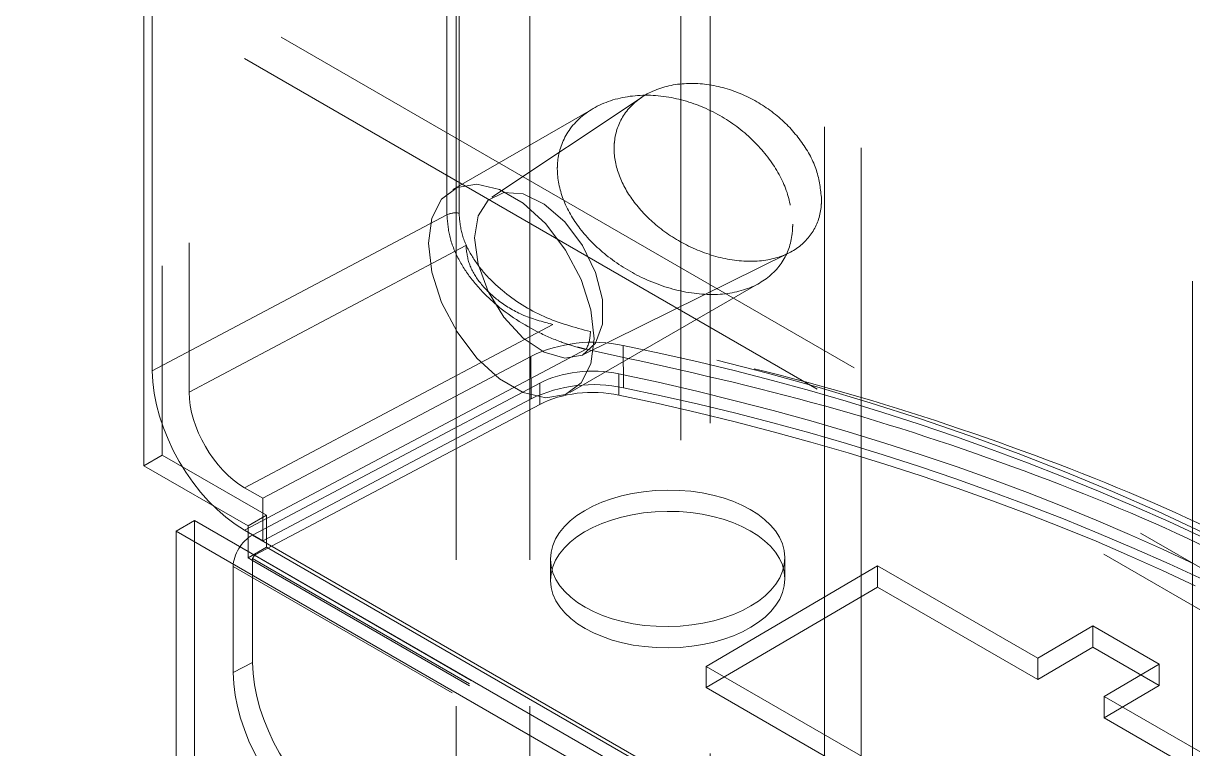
# Model space of a CAD drawing. Header units: millimetres. Extents: x 108 to 5832, y 144 to 4056.
# Drawn here: x 4090.59 to 4135.49, y 3292.12 to 3319.98 of the extents above; entities that cross this region are included whole.
import ezdxf

# ---------------------------------------------------------------- set-up
doc = ezdxf.new("R2010")
doc.units = ezdxf.units.MM
doc.header["$LTSCALE"] = 20
doc.linetypes.add('HIDDEN', pattern=[1.905, 1.27, -0.635])

msp = doc.modelspace()

# ---------------------------------------------------------------- linework, layer by layer
at = {"color": 1, "linetype": 'HIDDEN', "lineweight": 18}
for p, q in [((4107.208, 3185.074), (4107.208, 3707.66)), ((4110.036, 3185.074), (4110.036, 3707.66)), ((4135.492, 3170.379), (4135.492, 3692.965)), ((4135.492, 3168.746), (4135.492, 3691.332)), ((4107.208, 3154.05), (4107.208, 3676.637)), ((4110.036, 3154.05), (4110.036, 3676.637)), ((4116.966, 3114.129), (4116.966, 3623.651)), ((4115.834, 3113.476), (4115.834, 3597.364)), ((4095.54, 3306.635), (4095.54, 3426.674)), ((4096.956, 3425.852), (4096.956, 3305.818)), ((4095.921, 3424.96), (4095.921, 3303.395)), ((4095.214, 3302.987), (4095.214, 3424.552)), ((4107.583, 3421.984), (4107.583, 3311.443)), ((4121.35, 3354.11), (4121.35, 3272.456)), ((4122.764, 3353.293), (4122.764, 3271.639)), ((4106.855, 3312.625), (4106.855, 3335.307)), ((4107.32, 3312.689), (4107.32, 3335.371)), ((4320.471, 3192.461), (4092.005, 3324.352)), ((4319.057, 3191.644), (4090.591, 3323.535)), ((4114.348, 3317.148), (4108.576, 3313.303)), ((4112.481, 3316.714), (4107.079, 3313.596)), ((4095.54, 3306.635), (4106.855, 3312.625)), ((4096.956, 3305.818), (4107.583, 3311.443)), ((4112.073, 3307.245), (4119.968, 3311.15)), ((4111.579, 3305.802), (4118.87, 3310.011)), ((4099.08, 3302.144), (4110.925, 3308.414)), ((4099.079, 3300.511), (4112.205, 3307.46)), ((4113.63, 3307.604), (4113.642, 3305.978)), ((4099.783, 3301.738), (4110.078, 3307.188)), ((4110.078, 3307.188), (4110.091, 3305.562)), ((4099.386, 3300.32), (4110.419, 3306.16)), ((4110.419, 3305.344), (4110.419, 3306.16)), ((4113.463, 3306.517), (4113.463, 3305.7)), ((4110.419, 3305.344), (4099.466, 3299.546)), ((4110.091, 3305.562), (4099.782, 3300.105)), ((4095.214, 3302.987), (4095.921, 3303.395)), ((4095.921, 3303.395), (4099.924, 3301.085)), ((4099.217, 3300.676), (4095.214, 3302.987)), ((4099.08, 3302.144), (4099.783, 3301.738)), ((4099.783, 3301.738), (4099.782, 3300.105)), ((4096.46, 3300.472), (4097.167, 3300.88)), ((4097.167, 3300.88), (4273.943, 3198.829)), ((4097.167, 3300.88), (4097.167, 3290.938)), ((4099.217, 3300.676), (4099.924, 3301.085)), ((4099.924, 3301.085), (4099.924, 3299.86)), ((4096.46, 3300.472), (4273.236, 3198.421)), ((4096.46, 3290.53), (4096.46, 3300.472)), ((4099.782, 3300.105), (4099.079, 3300.511)), ((4099.217, 3299.452), (4099.217, 3300.676)), ((4099.386, 3300.32), (4272.702, 3200.267)), ((4099.217, 3299.452), (4099.924, 3299.86)), ((4099.924, 3299.86), (4273.59, 3199.605)), ((4099.392, 3299.35), (4099.217, 3299.452)), ((4099.466, 3299.546), (4099.392, 3299.426)), ((4272.708, 3199.373), (4099.392, 3299.426)), ((4099.392, 3299.426), (4099.392, 3299.35)), ((4099.392, 3299.35), (4099.392, 3295.431)), ((4272.708, 3199.298), (4099.392, 3299.35)), ((4272.774, 3199.497), (4099.466, 3299.546)), ((4110.832, 3299.408), (4110.832, 3298.592)), ((4119.832, 3298.637), (4119.832, 3299.453)), ((4272.038, 3199.024), (4098.648, 3299.12)), ((4098.648, 3295.044), (4098.648, 3299.12)), ((4116.817, 3295.279), (4123.393, 3299.142)), ((4123.393, 3299.142), (4129.545, 3295.591)), ((4123.393, 3298.325), (4123.393, 3299.142)), ((4123.393, 3298.325), (4116.817, 3294.463)), ((4129.545, 3294.774), (4123.393, 3298.325)), ((4129.545, 3295.591), (4131.66, 3296.833)), ((4131.66, 3296.833), (4134.206, 3295.363)), ((4131.666, 3296.02), (4131.66, 3296.833)), ((4131.666, 3296.02), (4129.545, 3294.774)), ((4134.212, 3294.55), (4131.666, 3296.02)), ((4098.648, 3295.044), (4099.392, 3295.431)), ((4129.545, 3294.774), (4129.545, 3295.591)), ((4134.206, 3295.363), (4132.091, 3294.121)), ((4134.212, 3294.55), (4134.206, 3295.363)), ((4131.666, 3286.707), (4116.817, 3295.279)), ((4116.817, 3295.279), (4116.817, 3294.463)), ((4116.817, 3294.463), (4131.666, 3285.891)), ((4132.091, 3293.304), (4134.212, 3294.55)), ((4132.091, 3294.121), (4138.243, 3290.57)), ((4132.091, 3293.304), (4132.091, 3294.121)), ((4138.243, 3289.753), (4132.091, 3293.304))]:
    msp.add_line(p, q, dxfattribs=at)
at = {"color": 1, "linetype": 'HIDDEN', "lineweight": 18, "flags": 128}
for points in [[(4112.511, 3307.862), (4112.382, 3306.901), (4112.006, 3306.167), (4111.413, 3305.719), (4110.651, 3305.593), (4109.782, 3305.8), (4108.876, 3306.323), (4108.007, 3307.119), (4107.245, 3308.125), (4106.652, 3309.258), (4106.276, 3310.426), (4106.147, 3311.536), (4106.276, 3312.497), (4106.652, 3313.231), (4107.245, 3313.679), (4108.007, 3313.804), (4108.876, 3313.597), (4109.782, 3313.074), (4110.651, 3312.278), (4111.413, 3311.273), (4112.006, 3310.14), (4112.382, 3308.972), (4112.511, 3307.862)], [(4107.915, 3311.74), (4108.049, 3312.59), (4108.437, 3313.194), (4109.036, 3313.485), (4109.782, 3313.432), (4110.594, 3313.041), (4111.384, 3312.354), (4112.066, 3311.446), (4112.566, 3310.415), (4112.831, 3309.372), (4112.831, 3308.431), (4112.566, 3307.694), (4112.066, 3307.241), (4111.384, 3307.12), (4110.594, 3307.345), (4109.782, 3307.891), (4109.036, 3308.7), (4108.437, 3309.683), (4108.049, 3310.734), (4107.915, 3311.74)]]:
    msp.add_lwpolyline(points, dxfattribs=at)
at = {"color": 1, "linetype": 'HIDDEN', "lineweight": 18}
for centre, radius, start, end in [((4107.19, 3311.918), 0.782, 80.3833, 115.3185), ((4110.838, 3308.14), 1.527, 333.561, 359.9769), ((4112.458, 3302.239), 5.492, 77.6809, 115.6791), ((4094.111, 3211.314), 98.248, 64.81713, 78.54101), ((4112.47, 3300.613), 5.491, 77.6784, 115.6785), ((4094.126, 3209.696), 98.24, 64.8168, 78.54179)]:
    msp.add_arc(centre, radius, start, end, dxfattribs=at)
for centre, major_axis, ratio, start_param, end_param in [((4086.894, 3266.167), (76.227, 0.581), 0.582304, 0.780959, 1.24564), ((4099.081, 3304.593), (-2.506, 4.329), 0.577644, 0.784373, 2.354713), ((4112.426, 3304.872), (3, 0.023), 0.582304, 1.213558, 2.299395), ((4087.47, 3265.277), (75.227, 0.574), 0.582304, 0.872382, 1.213558), ((4099.081, 3304.593), (-1.504, 2.598), 0.577644, 0.784373, 2.354713), ((4112.426, 3304.056), (3, 0.023), 0.582304, 1.213558, 2.299395), ((4087.47, 3264.461), (75.227, 0.574), 0.582304, 0.872382, 1.213558), ((4099.392, 3299.507), (0.541, 0.842), 0.606761, 0.823113, 2.385183), ((4102.933, 3293.387), (-2.507, 4.33), 0.577381, 0.784108, 2.354904), ((4102.189, 3293), (-2.507, 4.33), 0.577381, 0.784108, 2.354904)]:
    msp.add_ellipse(centre, major_axis=major_axis, ratio=ratio, start_param=start_param, end_param=end_param, dxfattribs=at)
for centre in [(4115.332, 3299.431), (4115.332, 3298.614)]:
    msp.add_ellipse(centre, major_axis=(4.5, 0.034), ratio=0.582304, dxfattribs=at)
for points, knots in [([(4121.242, 3313.237), (4121.204, 3313.601), (4121.126, 3314.329), (4120.524, 3315.44), (4119.623, 3316.427), (4118.444, 3317.202), (4117.084, 3317.662), (4115.68, 3317.714), (4114.44, 3317.311), (4113.58, 3316.515), (4113.3, 3315.718), (4113.259, 3314.928), (4113.415, 3314.122), (4114.008, 3313.078), (4114.935, 3312.131), (4116.151, 3311.358), (4117.556, 3310.871), (4118.962, 3310.786), (4120.145, 3311.145), (4120.936, 3311.881), (4121.221, 3312.653), (4121.238, 3313.126), (4121.242, 3313.237)], [0, 0, 0, 0, 0.049501, 0.098967, 0.14947, 0.202526, 0.258815, 0.317981, 0.377987, 0.435382, 0.487653, 0.499983, 0.547979, 0.595905, 0.64602, 0.700583, 0.759146, 0.819228, 0.877665, 0.932612, 0.984212, 1, 1, 1, 1]), ([(4120.136, 3312.264), (4120.093, 3312.671), (4120.006, 3313.487), (4119.329, 3314.731), (4118.316, 3315.833), (4116.988, 3316.698), (4115.447, 3317.211), (4113.847, 3317.263), (4112.424, 3316.8), (4111.436, 3315.891), (4111.12, 3314.991), (4111.076, 3314.109), (4111.252, 3313.214), (4111.923, 3312.056), (4112.971, 3311.005), (4114.35, 3310.143), (4115.953, 3309.599), (4117.557, 3309.506), (4118.902, 3309.915), (4119.795, 3310.747), (4120.112, 3311.614), (4120.132, 3312.142), (4120.136, 3312.264)], [0, 0, 0, 0, 0.049261, 0.098487, 0.14873, 0.201632, 0.257982, 0.31753, 0.378185, 0.436099, 0.488304, 0.499981, 0.547638, 0.595217, 0.645009, 0.699725, 0.758827, 0.819519, 0.878283, 0.933212, 0.984584, 1, 1, 1, 1]), ([(4112.205, 3307.46), (4112.167, 3307.468), (4112.063, 3307.492), (4111.742, 3307.574), (4111.141, 3307.764), (4109.986, 3308.262), (4108.797, 3309.059), (4107.853, 3310.047), (4107.296, 3310.878), (4106.927, 3311.75), (4106.879, 3312.336), (4106.855, 3312.625)], [0, 0, 0, 0, 0.014638, 0.040167, 0.12384, 0.246945, 0.494562, 0.626223, 0.746235, 0.875258, 1, 1, 1, 1]), ([(4112.365, 3308.139), (4111.763, 3308.302), (4110.556, 3308.627), (4109.176, 3309.503), (4108.278, 3310.367), (4107.75, 3311.1), (4107.39, 3311.891), (4107.344, 3312.422), (4107.32, 3312.689)], [0, 0, 0, 0, 0.248496, 0.497731, 0.623497, 0.748831, 0.874071, 1, 1, 1, 1]), ([(4107.583, 3311.443), (4107.613, 3311.194), (4107.673, 3310.696), (4108.131, 3309.963), (4108.819, 3309.301), (4109.776, 3308.717), (4110.523, 3308.52), (4110.925, 3308.414)], [0, 0, 0, 0, 0.176056, 0.351723, 0.537838, 0.751174, 1, 1, 1, 1]), ([(4142.209, 3297.429), (4140.079, 3298.582), (4135.799, 3300.898), (4128.536, 3303.811), (4120.747, 3306.319), (4115.167, 3307.531), (4112.365, 3308.139)], [0, 0, 0, 0, 0.246718, 0.495625, 0.746717, 1, 1, 1, 1]), ([(4112.205, 3307.46), (4114.954, 3306.863), (4120.45, 3305.671), (4128.164, 3303.2), (4135.42, 3300.299), (4139.713, 3297.979), (4141.859, 3296.819)], [0, 0, 0, 0, 0.250001, 0.500001, 0.749999, 1, 1, 1, 1])]:
    msp.add_open_spline(points, degree=3, knots=knots, dxfattribs=at)

doc.saveas('drawing.dxf')
